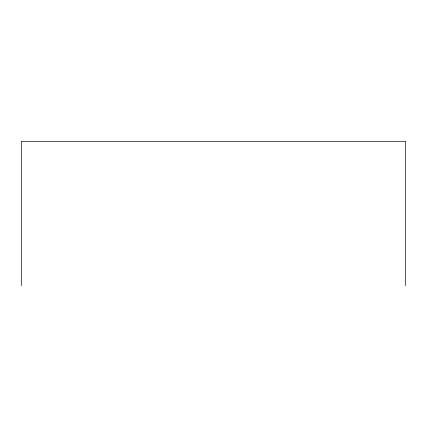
<?xml version="1.0" encoding="UTF-8"?>
<svg xmlns="http://www.w3.org/2000/svg" width="427" height="427" viewBox="0 0 427 427"><rect width="100%" height="100%" fill="white"/><g stroke="black" fill="none" stroke-linecap="round" stroke-linejoin="round"><path stroke-width="0.64" d="M405.65 285.61L405.65 141.39L21.35 141.39L21.35 285.61"/></g></svg>
